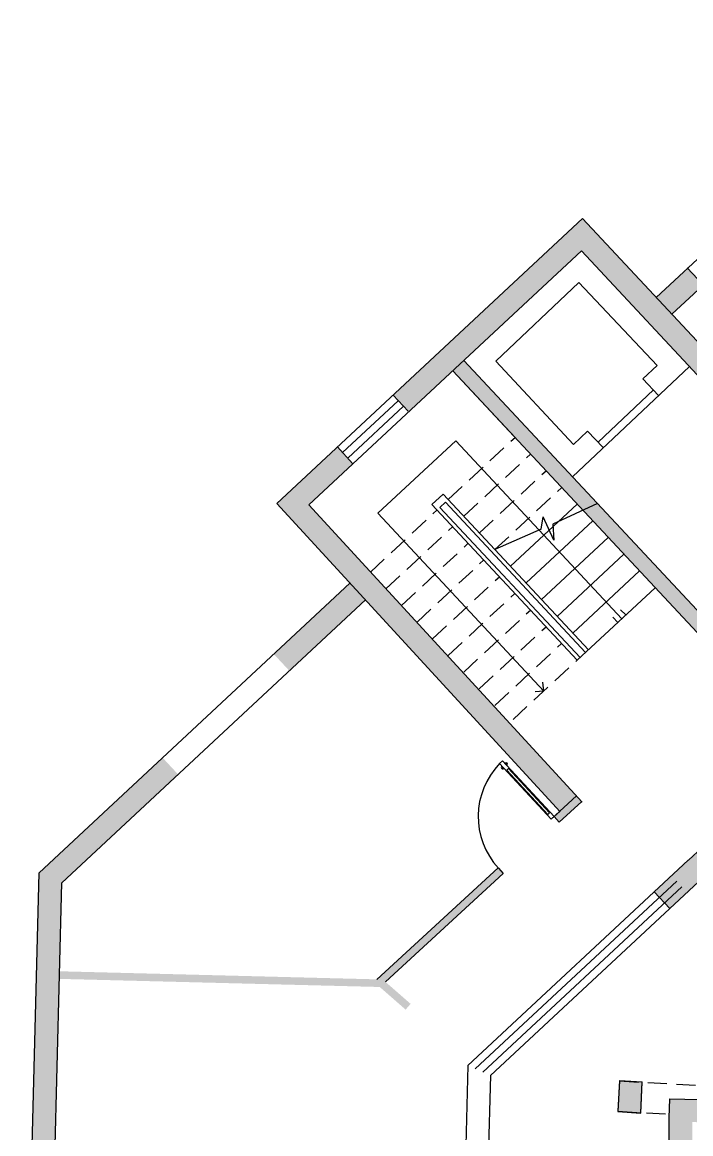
# Model space of a CAD drawing. Header units: metres. Extents: x -98 to 909, y -67 to 255.
# Drawn here: x 222.66 to 231.45, y 202.61 to 217.24 of the extents above; entities that cross this region are included whole.
import ezdxf

# ---------------------------------------------------------------- set-up
doc = ezdxf.new("R2010")
doc.units = ezdxf.units.M
doc.header["$MEASUREMENT"] = 0
doc.linetypes.add('DASHED2', pattern=[0.375, 0.25, -0.125])
doc.layers.add('bo', color=7, linetype='Continuous')

msp = doc.modelspace()

# ---------------------------------------------------------------- hatches: boundary and pattern name
at = {"layer": 'bo'}
h = msp.add_hatch(color=256, dxfattribs=at)
h.paths.add_polyline_path([(235.20373, 209.33412), (235.00282, 209.54949), (233.35762, 208.01268), (233.55763, 207.79957)])
h.paths.add_polyline_path([(234.49891, 211.14529), (234.43055, 211.21828), (233.79212, 210.62029), (233.8603, 210.54715)])
h.paths.add_polyline_path([(235.31109, 211.90601), (235.24602, 211.97548), (235.24276, 211.97903), (235.01891, 211.76936), (235.08727, 211.69638)])
h.paths.add_polyline_path([(232.57247, 214.67384), (232.49933, 214.60565), (235.0919, 211.83772), (235.16488, 211.90608)])
h.paths.add_polyline_path([(231.61672, 213.78286), (231.41215, 214.00229), (230.99865, 213.61682), (231.20322, 213.39738)])
h.paths.add_polyline_path([(232.97618, 215.0502), (232.77161, 215.26963), (231.86496, 214.42442), (232.06953, 214.20499)])
h.paths.add_polyline_path([(234.3588, 216.33912), (234.15423, 216.55856), (233.22443, 215.69176), (233.429, 215.47232)])
edge = h.paths.add_edge_path()
edge.add_line((236.49007, 213.0103), (236.5569, 213.00861))
edge.add_line((236.5569, 213.00861), (236.55943, 213.10857))
edge.add_line((236.55943, 213.10857), (236.45163, 213.1113))
edge.add_line((236.45163, 213.1113), (235.82705, 212.5263))
edge.add_arc((235.24602, 211.97548), 0.80062, 42.601962, 43.470949, ccw=False)
edge.add_line((235.83534, 212.51742), (235.8954, 212.4533))
edge.add_line((235.8954, 212.4533), (236.49007, 213.0103))
h.paths.add_polyline_path([(238.8298, 217.14058), (236.00788, 217.21203), (236.00028, 216.91212), (238.8222, 216.84068)])
h = msp.add_hatch(color=256, dxfattribs=at)
h.paths.add_polyline_path([(227.17207, 209.6394), (226.96912, 209.86035), (225.96714, 208.92627), (226.17171, 208.70683)], flags=17)
h.paths.add_polyline_path([(226.42985, 210.89095), (227.00859, 211.43048), (226.80558, 211.65136), (226.00746, 210.90733), (229.7285, 206.85616), (229.94943, 207.05912)])
h.paths.add_polyline_path([(228.12362, 212.46995), (227.91568, 212.68624), (227.53705, 212.33327), (227.74162, 212.11383)])
h.paths.add_polyline_path([(230.01443, 214.23263), (233.57316, 210.41521), (233.79212, 210.62029), (230.0293, 214.65663), (227.91568, 212.68624), (228.12362, 212.46995)])
h.paths.add_polyline_path([(228.46813, 212.79111), (228.32184, 212.65473), (229.14009, 211.777), (231.88429, 208.83333), (232.03026, 208.97005)])
h.paths.add_polyline_path([(232.09844, 208.89691), (232.03026, 208.97005), (231.88429, 208.83333), (231.95247, 208.76019)])
h.paths.add_polyline_path([(232.8387, 209.59027), (232.77035, 209.66325), (232.03026, 208.97005), (232.09844, 208.89691)])
h.paths.add_polyline_path([(233.57316, 210.41521), (233.50018, 210.34685), (233.56854, 210.27386), (233.64135, 210.34206)])
h.paths.add_polyline_path([(233.8603, 210.54715), (233.79212, 210.62029), (233.57316, 210.41521), (233.64135, 210.34206)])
h = msp.add_hatch(color=256, dxfattribs=at)
h.paths.add_polyline_path([(232.38885, 206.71006), (232.18345, 206.92592), (231.42037, 206.21418), (230.97256, 205.79721), (231.17575, 205.57916), (231.61796, 205.9914)])
h.paths.add_polyline_path([(228.72182, 199.68081), (228.42192, 199.6884), (228.38395, 198.18888), (227.18408, 198.21926), (227.17649, 197.91936), (228.67626, 197.88138)])
h.paths.add_polyline_path([(222.98517, 198.32557), (223.17733, 205.91543), (224.7088, 207.34312), (224.50423, 207.56256), (222.88062, 206.04897), (222.67767, 198.03326), (224.17745, 197.99529), (224.18504, 198.29519)])
h.paths.add_polyline_path([(227.36086, 204.54531), (227.70092, 204.24795), (227.76675, 204.32323), (227.43489, 204.61341), (228.986, 206.03833), (228.91835, 206.11197), (227.32222, 204.64569), (223.14788, 204.75201), (223.14534, 204.65204)])
for points in [[(230.01708, 206.98547), (229.94943, 207.05912), (229.7285, 206.85616), (229.65509, 206.78825), (229.72251, 206.71486)], [(228.98609, 206.03835), (228.91844, 206.11199), (227.3223, 204.64571), (223.14796, 204.75202), (223.14543, 204.65205), (227.36094, 204.54532), (227.701, 204.24796), (227.76683, 204.32324), (227.43498, 204.61342)]]:
    msp.add_hatch(color=256, dxfattribs=at).paths.add_polyline_path(points)
h = msp.add_hatch(color=256, dxfattribs=at)
h.paths.add_polyline_path([(232.55898, 203.04036), (231.17014, 203.07552, 0.04406245), (231.20519, 201.99427), (231.5101, 202.03118, -0.0317016), (231.47052, 202.76782), (232.54955, 202.7405, -0.01569933)])
h.paths.add_polyline_path([(232.05049, 200.17731, -0.03195706), (231.77031, 200.86614), (231.48267, 200.76935, 0.07218005), (232.28133, 199.19382), (232.52667, 199.3665, -0.04043351)])
h.paths.add_polyline_path([(232.90411, 203.59426), (232.63637, 203.647, 0.04775131), (232.54955, 202.7405), (234.10633, 202.69565, -0.00795211), (234.10677, 202.79605), (232.82075, 202.83279, -0.04276593)])
h.paths.add_polyline_path([(233.67343, 205.36009), (233.48505, 205.55806), (233.27367, 205.3569), (233.30705, 205.32203, 0.03222429), (233.00863, 204.78394), (233.25917, 204.66401, -0.0452326)])
h.paths.add_polyline_path([(232.38889, 206.71002), (232.17335, 206.50631), (233.27367, 205.3569), (233.48505, 205.55806)])
h = msp.add_hatch(color=256, dxfattribs=at)
h.paths.add_polyline_path([(237.09434, 196.18964), (237.09234, 195.88922), (237.49433, 195.88655), (237.49667, 196.18651)])
h.paths.add_polyline_path([(233.85603, 196.83292), (234.01441, 197.08768), (233.67175, 197.30124), (233.51313, 197.0461)])
h.paths.add_polyline_path([(231.35213, 199.41884), (231.61753, 199.55872), (231.42787, 199.90858), (231.16006, 199.77221)])
h.paths.add_polyline_path([(230.80343, 203.08627), (230.81429, 203.29216), (230.51432, 203.30873), (230.49371, 202.90949), (230.60985, 202.90303)])
h.paths.add_polyline_path([(230.79323, 202.89283), (230.80343, 203.08627), (230.60985, 202.90303)])

# ---------------------------------------------------------------- linework, layer by layer
for p, q in [((230.99865, 213.61682), (234.88568, 217.24044)), ((231.20322, 213.39738), (235.00061, 216.93743)), ((226.00746, 210.90733), (230.0293, 214.65663)), ((233.86155, 210.54581), (230.0293, 214.65663)), ((226.42985, 210.89095), (230.01443, 214.23263)), ((233.64259, 210.34073), (230.01443, 214.23263)), ((231.61672, 213.78286), (231.40533, 214.00961)), ((228.88696, 212.78206), (229.97887, 213.81373)), ((231.00903, 212.72343), (229.97887, 213.81373)), ((232.09968, 208.89557), (228.46813, 212.79111)), ((228.88696, 212.78206), (229.90902, 211.68416)), ((231.43312, 212.71138), (229.89697, 211.26006)), ((231.00903, 212.72343), (230.82247, 212.54717)), ((231.95371, 208.75886), (228.32184, 212.65473)), ((228.32184, 212.65473), (229.14009, 211.777)), ((231.0285, 212.3291), (230.82247, 212.54717)), ((230.95982, 212.40179), (230.23293, 211.71504)), ((226.87325, 211.57774), (227.60524, 212.26012)), ((227.73348, 212.12257), (227.53705, 212.33327)), ((226.94092, 211.50411), (227.67343, 212.18698)), ((230.09557, 211.86041), (229.90902, 211.68416)), ((230.3016, 211.64235), (230.09557, 211.86041)), ((226.80121, 211.65612), (227.00859, 211.43048)), ((228.36027, 211.7336), (227.33623, 210.77896)), ((230.54521, 209.38983), (228.36027, 211.7336)), ((228.19415, 211.03188), (228.04786, 210.89551)), ((228.15262, 210.85646), (228.22577, 210.92464)), ((228.22577, 210.92464), (228.15262, 210.85646)), ((230.10502, 208.98211), (228.19415, 211.03188)), ((230.06845, 208.94802), (228.22577, 210.92464)), ((226.00746, 210.90733), (229.73464, 206.84948)), ((226.42985, 210.89095), (230.02322, 206.97879)), ((229.5178, 208.4388), (227.33623, 210.77896)), ((229.95873, 208.84573), (228.04786, 210.89551)), ((229.9953, 208.87983), (228.15262, 210.85646)), ((229.08061, 210.08099), (229.95835, 210.89926)), ((230.22607, 210.90538), (229.63642, 210.63741)), ((229.28517, 209.86155), (230.16292, 210.67982)), ((229.48612, 210.56911), (229.51139, 210.7317)), ((229.65032, 210.42601), (229.51139, 210.7317)), ((229.63642, 210.63741), (229.65032, 210.42601)), ((229.48612, 210.56911), (228.87604, 210.30043)), ((229.48974, 209.64212), (230.36749, 210.46038)), ((229.69431, 209.42268), (230.57205, 210.24095)), ((229.89887, 209.20324), (230.77662, 210.02151)), ((222.8807, 206.04898), (226.96912, 209.86035)), ((227.03677, 209.7867), (227.03731, 209.78721)), ((229.95813, 208.84639), (230.98553, 209.79741)), ((223.17742, 205.91545), (227.17207, 209.6394)), ((230.59982, 209.44038), (230.52584, 209.5096)), ((230.49385, 209.34228), (230.42546, 209.41153)), ((229.5178, 208.4388), (229.40586, 208.42927)), ((229.5178, 208.4388), (229.50793, 208.55471)), ((228.97605, 207.52235), (228.93724, 207.48646)), ((228.93824, 207.48548), (229.61634, 206.7524)), ((228.99137, 207.42167), (228.96546, 207.44968)), ((229.65509, 206.78825), (228.977, 207.52133)), ((229.03648, 207.4634), (229.01057, 207.4914)), ((229.05494, 207.42151), (229.03169, 207.4)), ((229.59534, 206.8373), (229.05494, 207.42151)), ((229.0702, 207.42057), (229.06245, 207.4134)), ((229.0392, 207.39189), (229.03144, 207.38472)), ((229.03169, 207.4), (229.57208, 206.81579)), ((229.61598, 206.75279), (229.94943, 207.05912)), ((229.72251, 206.71486), (230.01708, 206.98547)), ((229.56673, 206.82158), (229.55898, 206.81441)), ((229.59534, 206.8373), (229.57208, 206.81579)), ((229.59773, 206.85026), (229.58998, 206.84309)), ((229.65509, 206.78825), (229.7285, 206.85616)), ((231.42045, 206.21419), (232.18345, 206.92592)), ((229.65509, 206.78825), (229.61634, 206.7524)), ((229.65509, 206.78825), (229.72251, 206.71486)), ((227.3223, 204.64571), (228.91843, 206.11199)), ((228.51882, 203.51236), (231.41948, 206.21523)), ((231.41948, 206.21523), (228.51882, 203.51236)), ((228.92099, 206.10921), (228.98609, 206.03835)), ((222.65877, 197.28352), (222.8807, 206.04898)), ((227.43498, 204.61342), (228.98609, 206.03835)), ((228.81554, 203.37882), (231.61805, 205.99142)), ((222.98525, 198.32559), (223.17742, 205.91545)), ((231.2683, 205.93768), (228.61773, 203.46783)), ((228.71663, 203.42333), (231.33591, 205.86512)), ((231.17583, 205.57917), (230.97188, 205.79805)), ((228.51882, 203.51236), (228.38404, 198.1889)), ((228.81554, 203.37882), (228.65737, 197.13164)), ((230.51454, 203.31305), (230.49371, 202.90949)), ((230.51454, 203.31305), (230.81456, 203.29723)), ((230.51432, 203.30873), (230.49349, 202.90517)), ((230.79286, 202.88586), (230.81433, 203.29291)), ((230.79309, 202.89018), (230.81456, 203.29723)), ((231.17014, 203.07552), (232.55898, 203.04036)), ((230.49349, 202.90517), (230.79286, 202.88586)), ((230.49371, 202.90949), (230.79309, 202.89018))]:
    msp.add_line(p, q, dxfattribs=at)
at = {"layer": 'bo', "linetype": 'DASHED2'}
for p, q in [((228.26234, 210.95874), (229.14009, 211.777)), ((228.46691, 210.7393), (229.34465, 211.55757)), ((228.67147, 210.51986), (229.54922, 211.33813)), ((228.87604, 210.30043), (229.75379, 211.11869)), ((227.2383, 210.00409), (228.11605, 210.82236)), ((227.44287, 209.78466), (228.32062, 210.60292)), ((227.64743, 209.56522), (228.52518, 210.38349)), ((227.852, 209.34578), (228.72975, 210.16405)), ((228.05657, 209.12635), (228.93432, 209.94461)), ((228.26113, 208.90691), (229.13888, 209.72518)), ((228.4657, 208.68747), (229.34345, 209.50574)), ((228.67027, 208.46804), (229.54801, 209.2863)), ((228.87483, 208.2486), (229.75258, 209.06687)), ((229.11419, 208.06519), (229.95813, 208.84639)), ((230.51432, 203.30873), (232.57125, 203.19508)), ((230.49371, 202.90949), (231.16219, 202.8723))]:
    msp.add_line(p, q, dxfattribs=at)
at = {"layer": 'bo'}
for centre, radius, start, end in [((229.65509, 206.78825), 1, 135.794842, 222.768725), ((228.97842, 207.43568), 0.01908, 132.768725, 312.768725), ((229.02352, 207.4774), 0.01908, 312.768725, 132.768725), ((237.31052, 202.73338), 6.1499, 176.810813, 249.781602)]:
    msp.add_arc(centre, radius, start, end, dxfattribs=at)

doc.saveas('drawing.dxf')
